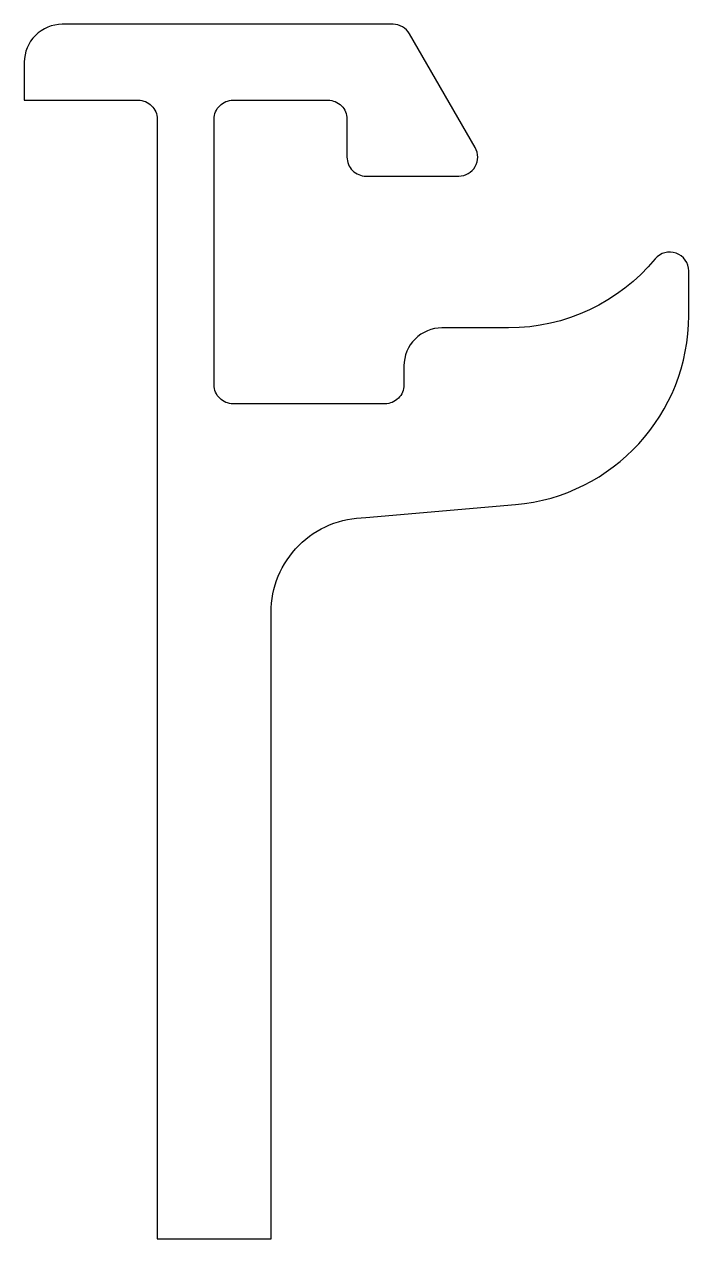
# Model space of a CAD drawing. Extents: x 396.4 to 413.9, y -67.5 to -35.5.
import ezdxf

# ---------------------------------------------------------------- set-up
doc = ezdxf.new("R2010")
doc.units = 0
doc.layers.get('0').update_dxf_attribs({"linetype": 'CONTINUOUS'})

msp = doc.modelspace()

# ---------------------------------------------------------------- linework, layer by layer
at = {"linetype": 'CONTINUOUS'}
msp.add_lwpolyline([(401.931, -37.459), (404.431, -37.459, -0.414214), (404.931, -37.959), (404.931, -38.959, 0.414214), (405.431, -39.459), (407.875, -39.459, 0.57735), (408.308, -38.709), (406.576, -35.709, 0.267949), (406.143, -35.459), (397.431, -35.459, 0.414214), (396.431, -36.459), (396.431, -37.459), (399.431, -37.459, -0.414214), (399.931, -37.959), (399.931, -67.459), (402.931, -67.459), (402.931, -50.959, -0.414214), (405.431, -48.459), (409.367, -48.114, 0.388879), (413.931, -43.133), (413.931, -41.959, 0.703326), (413.046, -41.641, -0.223888), (409.189, -43.459), (407.431, -43.459, 0.414214), (406.431, -44.459), (406.431, -44.959, -0.414214), (405.931, -45.459), (401.931, -45.459, -0.414214), (401.431, -44.959), (401.431, -37.959, -0.414214)], format="xyb", close=True, dxfattribs=at)

doc.saveas('drawing.dxf')
